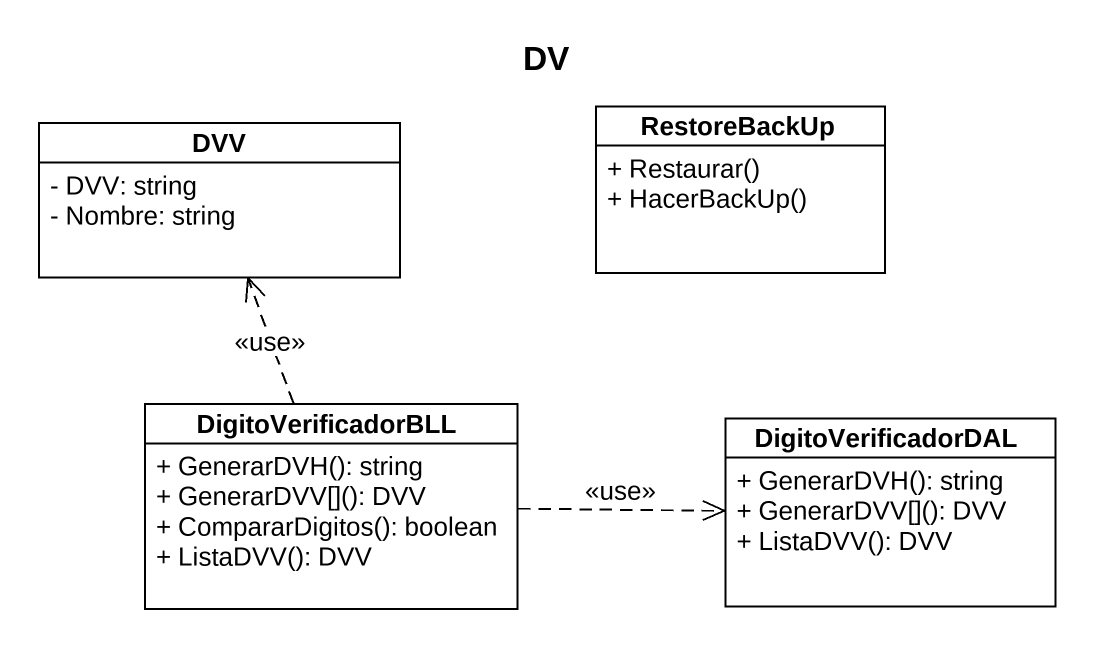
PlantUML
@startuml
title DV
hide circle
hide empty members
skinparam classAttributeIconSize 0
class RestoreBackUp {
  + Restaurar()
  + HacerBackUp()
}
class DVV {
  - DVV: string
  - Nombre: string
}
class DigitoVerificadorBLL {
  + GenerarDVH(): string
  + GenerarDVV[](): DVV
  + CompararDigitos(): boolean
  + ListaDVV(): DVV
}
class DigitoVerificadorDAL {
  + GenerarDVH(): string
  + GenerarDVV[](): DVV
  + ListaDVV(): DVV
}
DigitoVerificadorBLL .up.> DVV : <<use>>
DigitoVerificadorBLL .right.> DigitoVerificadorDAL : <<use>>
@enduml
